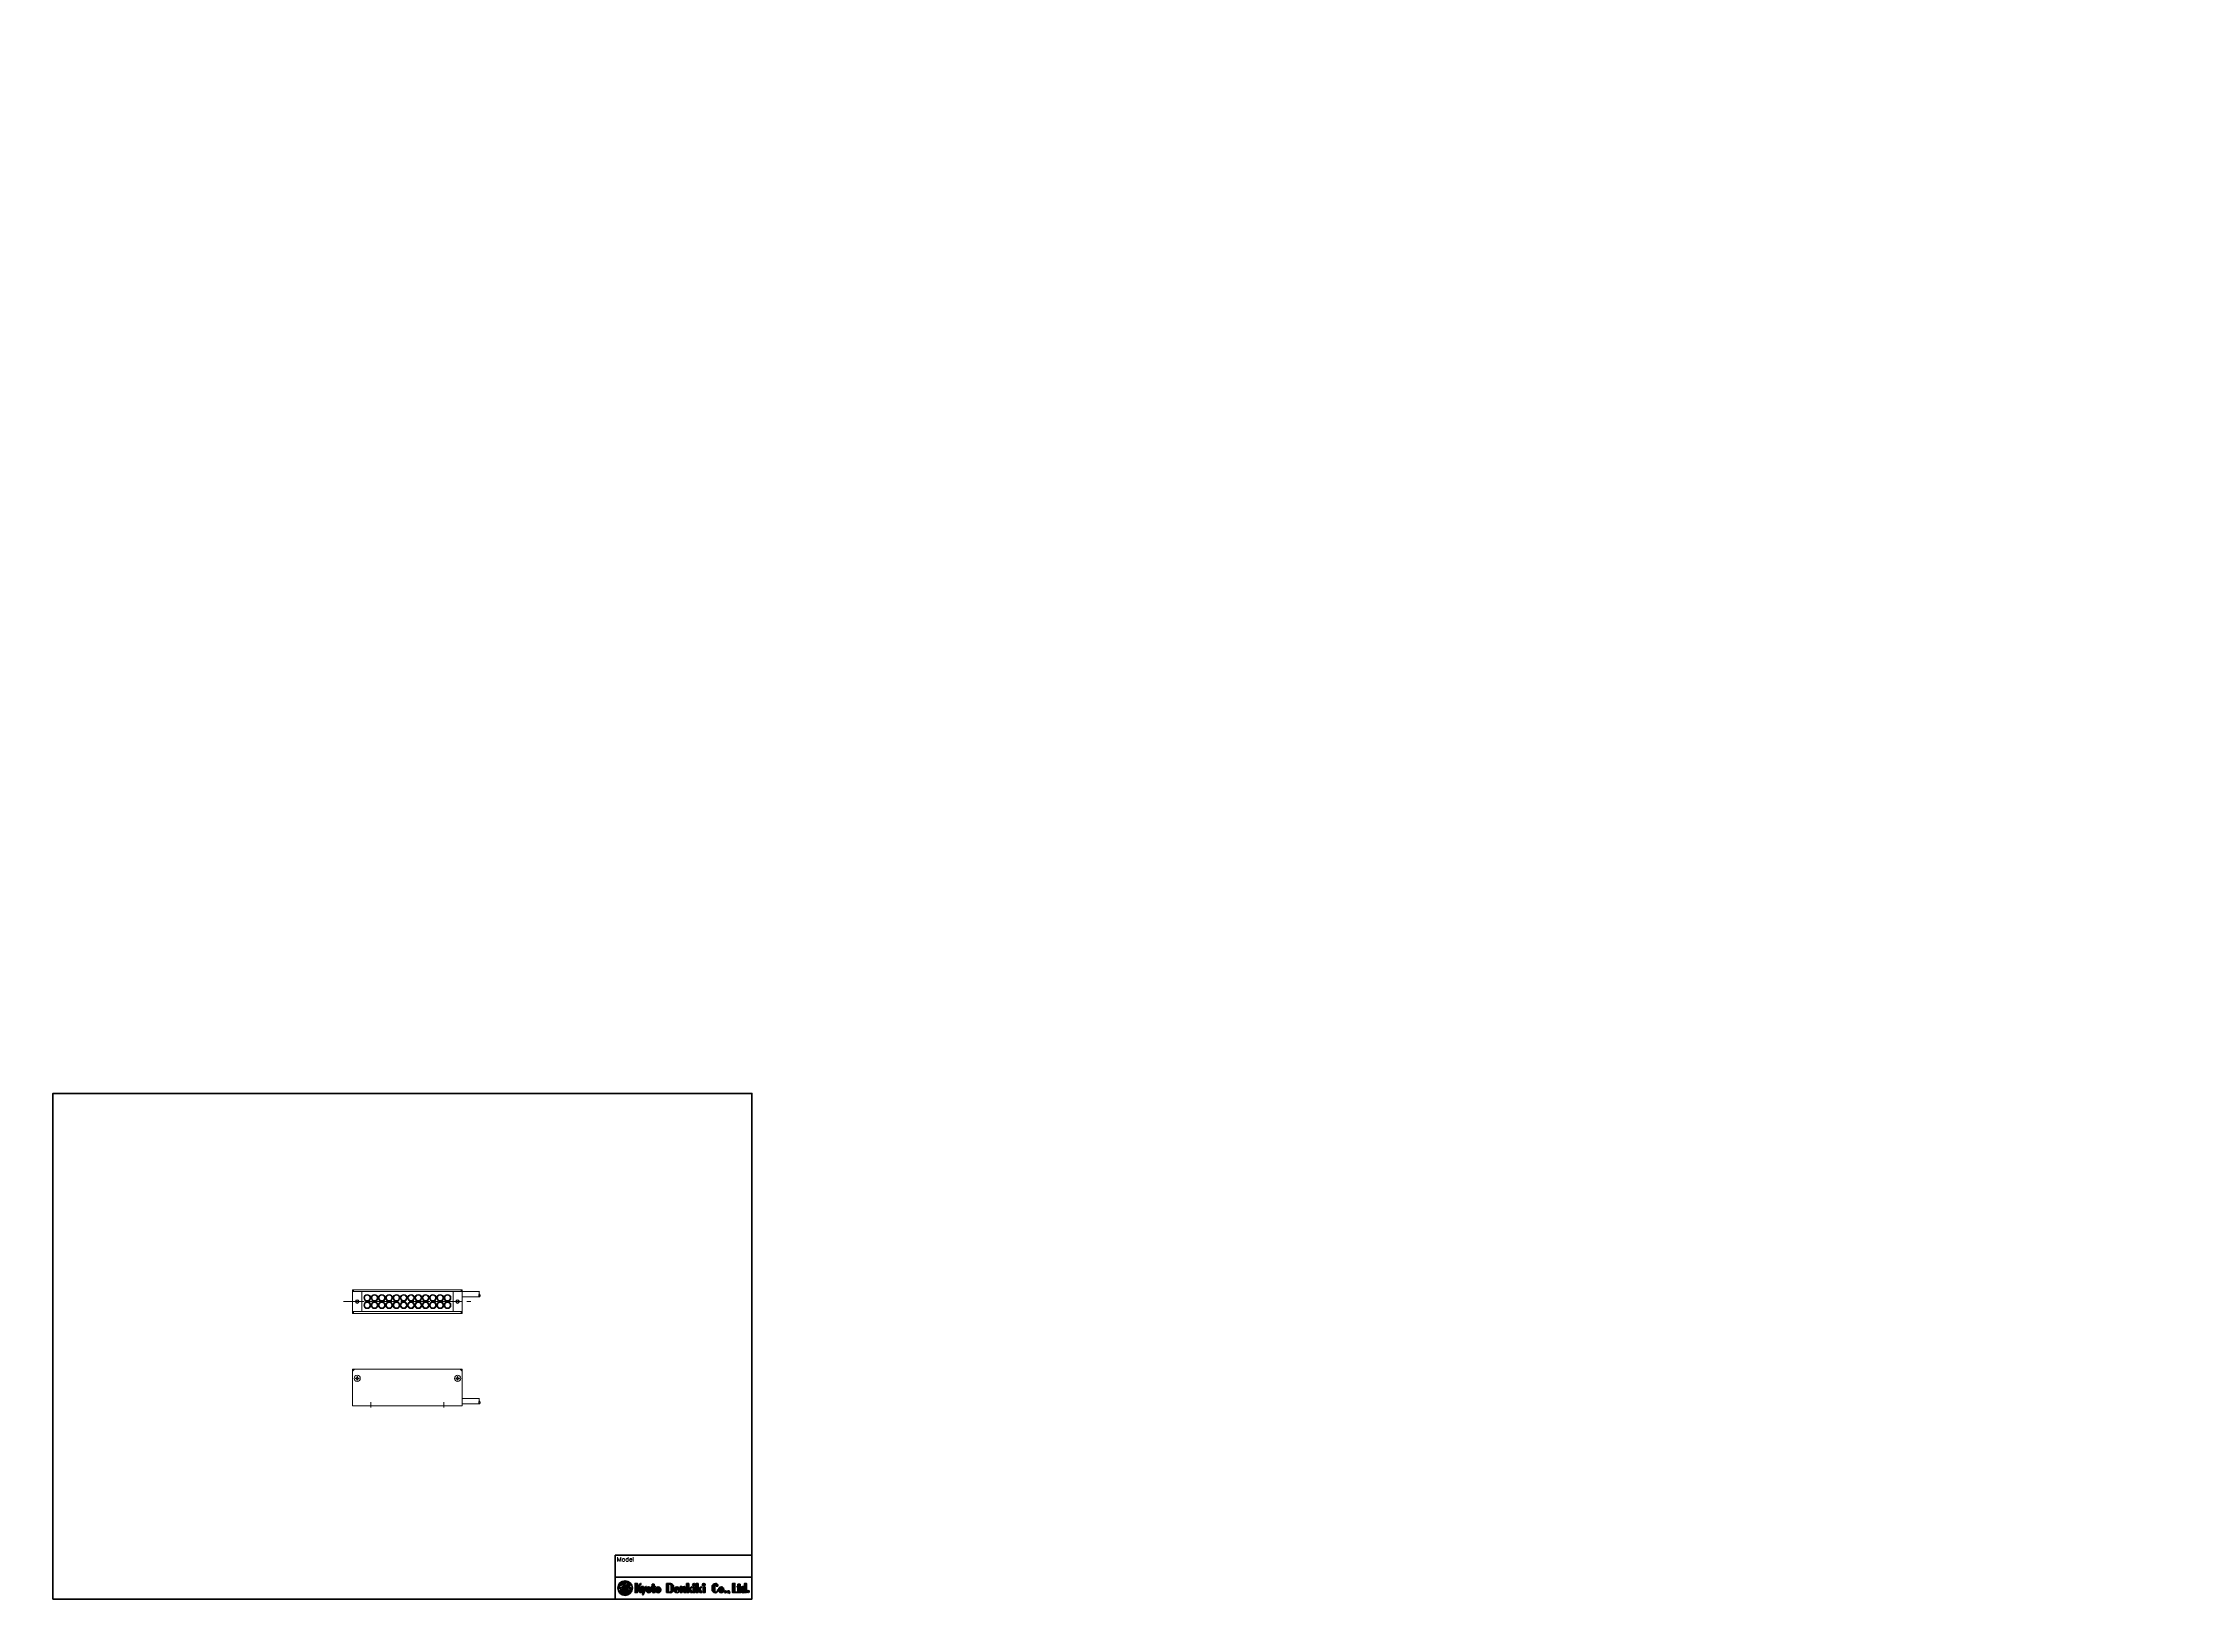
# Paper-space layout 'A3_1_3' of a CAD drawing. Header units: millimetres. Extents: x 0 to 392, y 0 to 286.
# The model-space entities are those that its viewports show. They can reach past a viewport. Long polylines and large blocks are cut down to what shows.
import ezdxf

# ---------------------------------------------------------------- set-up
doc = ezdxf.new("R2010")
doc.units = ezdxf.units.MM
doc.linetypes.add('CENTER', pattern=[2, 1.25, -0.25, 0.25, -0.25])
doc.layers.get('0').update_dxf_attribs({"lineweight": 15})
doc.layers.add('AUX', color=7, linetype='Continuous', lineweight=40)
doc.layers.add('PINOFF', color=6, linetype='Continuous', lineweight=9)
doc.layers.get('PINOFF').freeze()
doc.styles.get("Standard").update_dxf_attribs({"font": 'simplex.shx', "width": 0.8, "bigfont": 'extfont.shx'})

# ---------------------------------------------------------------- blocks, each defined once
blk = doc.blocks.new('A$C58A435ED')
h = blk.add_hatch(color=256)
edge = h.paths.add_edge_path()
edge.add_ellipse((3.8, 4.2), major_axis=(2.36, 2.72), ratio=0.381944, start_angle=36.9142, end_angle=132.4984, ccw=False)
edge.add_arc((4.7, 6.4), 0.75, 47.7163, 192.9195, ccw=False)
edge.add_ellipse((3.8, 4.2), major_axis=(2.36, 2.72), ratio=0.381944, start_angle=355.1193, end_angle=374.4019, ccw=False)
edge.add_ellipse((4.2, 3.8), major_axis=(2.36, 2.72), ratio=0.381944, start_angle=320.8704, end_angle=364.8807, ccw=False)
edge.add_arc((4, -35.9), 40.1, 84.2752, 86.8987, ccw=False)
edge.add_arc((4, 4), 4, 0, 180)
edge.add_arc((4, -35.9), 40.1, 92.8389, 95.7248, ccw=False)
h = blk.add_hatch(color=256)
edge = h.paths.add_edge_path()
edge.add_arc((4, 4), 4, 180, 360)
edge.add_arc((4, 43.9), 40.1, 272.8389, 275.7248, ccw=False)
edge.add_ellipse((4.2, 3.8), major_axis=(2.36, 2.72), ratio=0.381944, start_angle=175.1193, end_angle=312.4984, ccw=False)
edge.add_ellipse((3.8, 4.2), major_axis=(2.36, 2.72), ratio=0.381944, start_angle=140.8704, end_angle=184.8807, ccw=False)
edge.add_arc((4, 43.9), 40.1, 264.2752, 266.8987, ccw=False)
h = blk.add_hatch(color=256)
edge = h.paths.add_edge_path(flags=17)
edge.add_ellipse((4.2, 3.8), major_axis=(2.36, 2.72), ratio=0.381944, start_angle=130.1847, end_angle=175.1193)
edge.add_ellipse((3.8, 4.2), major_axis=(2.36, 2.72), ratio=0.381944, start_angle=184.8807, end_angle=296.5044)
edge.add_arc((4, 43.9), 40.1, 267.8758, 271.7647, ccw=False)
h = blk.add_hatch(color=256)
edge = h.paths.add_edge_path(flags=17)
edge.add_ellipse((3.8, 4.2), major_axis=(2.36, 2.72), ratio=0.381944, start_angle=310.1847, end_angle=355.1193)
edge.add_ellipse((4.2, 3.8), major_axis=(2.36, 2.72), ratio=0.381944, start_angle=364.8807, end_angle=376.9173)
edge.add_arc((4.6, 6.4), 0.783, -118.932, 3.6503, ccw=False)
edge.add_ellipse((4.2, 3.8), major_axis=(2.36, 2.72), ratio=0.381944, start_angle=39.809, end_angle=116.5044)
edge.add_arc((4, -35.9), 40.1, 87.8758, 91.7647, ccw=False)
blk.add_circle((4, 4), 4)
for centre, radius, start, end in [((4, -35.9), 40.1, 92.8389, 95.7248), ((4, 43.9), 40.1, 264.2752, 266.8987), ((4, 43.9), 40.1, 267.8758, 271.7647), ((4, -35.9), 40.1, 87.8758, 91.7647), ((4.7, 6.4), 0.75, 46.1932, 192.9195), ((4.6, 6.4), 0.783, 241.068, 3.6503), ((4, 43.9), 40.1, 272.8389, 275.7248), ((4, -35.9), 40.1, 84.2752, 86.8987)]:
    blk.add_arc(centre, radius, start, end)
for centre, start_param, end_param in [((3.8, 4.2), 2.009737, 4.900602), ((4.2, 3.8), 1.88285, 5.049036), ((3.8, 4.2), 1.10042, 1.907443), ((4.2, 3.8), 1.14108, 1.759009), ((3.8, 4.2), 5.024443, 6.875096), ((4.2, 3.8), 5.15133, 6.96942)]:
    blk.add_ellipse(centre, major_axis=(2.36, 2.72), ratio=0.381944, start_param=start_param, end_param=end_param)
blk = doc.blocks.new('A$C7F8063EA')
for points in [[(2.4, 4.8), (3.4, 6.2), (2.9, 6.2), (1.3, 4.1), (1.3, 6.2), (0, 6.2), (0, 1.1), (1.3, 1.1), (1.3, 3.4), (1.5, 3.7), (2.6, 1.1), (4.1, 1.1)], [(4.5, 1.1), (4.1, 0), (4.4, 0), (6.2, 4.4), (5.8, 4.4), (5.2, 2.8), (4.5, 4.4), (3.4, 4.4)], [(28.2, 6.2), (28.2, 1.1), (29.4, 1.1), (29.4, 2.6), (29.5, 2.8), (30.3, 1.1), (31.3, 1.1), (30.2, 3.3), (31.3, 4.2), (31.1, 4.4), (29.4, 3), (29.4, 6.2)], [(31.8, 4.2), (31.8, 1.1), (32.9, 1.1), (32.9, 4.2)], [(33.4, 6.2), (33.4, 1.1), (34.5, 1.1), (34.5, 2.6), (34.7, 2.8), (35.5, 1.1), (36.5, 1.1), (35.4, 3.3), (36.5, 4.2), (36.3, 4.4), (34.5, 3), (34.5, 6.2)], [(37.2, 4.2), (37.2, 1.1), (38.3, 1.1), (38.3, 4.2)], [(53.4, 6.2), (53.4, 1.1), (54.7, 1.1), (56.3, 1.1), (56.3, 1.4), (54.7, 1.4), (54.7, 6.2)]]:
    blk.add_hatch(color=256).paths.add_polyline_path(points)
h = blk.add_hatch(color=256)
h.paths.add_polyline_path([(6, 2.5, 0.993056), (8.9, 2.5), (8.9, 2.9, 1.006911), (6, 2.9)])
h.paths.add_polyline_path([(7.1, 3.9, -1.045169), (7.8, 3.9), (7.8, 1.6, -1.045169), (7.1, 1.6)], flags=16)
h = blk.add_hatch(color=256)
edge = h.paths.add_edge_path()
edge.add_line((9.4, 4.2), (9.4, 1.8))
edge.add_ellipse((10, 1.8), major_axis=(0, 0.709), ratio=0.902288, start_angle=90, end_angle=180)
edge.add_line((10, 1.1), (11, 1.1))
edge.add_line((11, 1.1), (11, 1.4))
edge.add_ellipse((11, 1.9), major_axis=(0, -0.528), ratio=0.918034, start_angle=270, end_angle=360, ccw=False)
edge.add_line((10.5, 1.9), (10.5, 4.2))
edge.add_line((10.5, 4.2), (10.9, 4.2))
edge.add_line((10.9, 4.2), (10.9, 4.6))
edge.add_line((10.9, 4.6), (10.5, 4.6))
edge.add_line((10.5, 4.6), (10.5, 5.8))
edge.add_line((10.5, 5.8), (9.4, 5.8))
edge.add_line((9.4, 5.8), (9.4, 4.6))
edge.add_line((9.4, 4.6), (9.1, 4.6))
edge.add_line((9.1, 4.6), (9.1, 4.2))
edge.add_line((9.1, 4.2), (9.4, 4.2))
h = blk.add_hatch(color=256)
h.paths.add_polyline_path([(12.7, 4.4), (12.6, 4.4, 0.412198), (11.2, 2.9), (11.2, 2.5, 0.993056), (14.1, 2.5), (14.1, 2.9, 0.416232)])
h.paths.add_polyline_path([(12.3, 3.9, -1.045169), (13, 3.9), (13, 1.6, -1.045169), (12.3, 1.6)], flags=16)
h = blk.add_hatch(color=256)
edge = h.paths.add_edge_path()
edge.add_line((17.2, 1.1), (19.3, 1.1))
edge.add_ellipse((19.3, 3), major_axis=(0, -1.92), ratio=0.930559, start_angle=0, end_angle=90)
edge.add_line((21.1, 3), (21.1, 4.2))
edge.add_ellipse((19.3, 4.2), major_axis=(0, 1.92), ratio=0.930559, start_angle=270, end_angle=360)
edge.add_line((19.3, 6.2), (17.2, 6.2))
edge.add_line((17.2, 6.2), (17.2, 1.1))
edge = h.paths.add_edge_path(flags=16)
edge.add_line((18.3, 5.8), (19.1, 5.8))
edge.add_ellipse((19.1, 5.1), major_axis=(0, 0.7), ratio=0.929746, start_angle=270, end_angle=359.8389, ccw=False)
edge.add_line((19.8, 5.1), (19.8, 2.1))
edge.add_ellipse((19.1, 2.1), major_axis=(0, -0.7), ratio=0.929746, start_angle=0.1611, end_angle=90, ccw=False)
edge.add_line((19.1, 1.4), (18.3, 1.4))
edge.add_line((18.3, 1.4), (18.3, 5.8))
h = blk.add_hatch(color=256)
edge = h.paths.add_edge_path()
edge.add_line((22.9, 4.4), (22.9, 4.4))
edge.add_arc((22.9, 2.9), 1.46, 90.3946, 180)
edge.add_line((21.4, 2.9), (21.4, 2.5))
edge.add_arc((22.9, 2.5), 1.46, 180.2595, 269.3397)
edge.add_line((22.9, 1.1), (22.9, 1.1))
edge.add_arc((22.9, 2.5), 1.46, 270.6603, 354.2194)
edge.add_line((24.3, 2.4), (24.1, 2.4))
edge.add_ellipse((22.9, 2.4), major_axis=(-1.2, 0), ratio=0.941657, start_angle=90.1774, end_angle=180, ccw=False)
edge.add_arc((22.9, 1.6), 0.325, 180, 276.5641, ccw=False)
edge.add_line((22.5, 1.6), (22.5, 2.7))
edge.add_line((22.5, 2.7), (24.3, 2.7))
edge.add_line((24.3, 2.7), (24.3, 2.9))
edge.add_arc((22.9, 2.9), 1.46, 359.2107, 449.6054)
h.paths.add_polyline_path([(22.5, 3.1), (22.5, 3.9, -1.045169), (23.2, 3.9), (23.2, 3.1)], flags=16)
h = blk.add_hatch(color=256)
edge = h.paths.add_edge_path()
edge.add_line((24.7, 4.4), (24.7, 1.1))
edge.add_line((24.7, 1.1), (25.8, 1.1))
edge.add_line((25.8, 1.1), (25.8, 3.7))
edge.add_ellipse((26.2, 3.7), major_axis=(0.377, 0.217), ratio=0.907884, start_angle=60.0645, end_angle=150.0645, ccw=False)
edge.add_ellipse((26.2, 3.7), major_axis=(0, 0.404), ratio=0.965673, start_angle=270, end_angle=360, ccw=False)
edge.add_line((26.6, 3.7), (26.6, 1.1))
edge.add_line((26.6, 1.1), (27.7, 1.1))
edge.add_line((27.7, 1.1), (27.7, 3.4))
edge.add_ellipse((26.8, 3.4), major_axis=(0, 1.05), ratio=0.925613, start_angle=270, end_angle=360)
edge.add_ellipse((26.8, 4), major_axis=(-0.975, 0), ratio=0.402759, start_angle=270, end_angle=360)
edge.add_line((25.8, 4), (25.8, 4.2))
edge.add_line((25.8, 4.2), (25.6, 4.4))
edge.add_line((25.6, 4.4), (24.7, 4.4))
h = blk.add_hatch(color=256)
edge = h.paths.add_edge_path()
edge.add_ellipse((32.3, 5.5), major_axis=(-0.803, 0), ratio=0.880683, start_angle=0, end_angle=360)
h = blk.add_hatch(color=256)
edge = h.paths.add_edge_path()
edge.add_ellipse((37.6, 5.5), major_axis=(-0.803, 0), ratio=0.880683, start_angle=0, end_angle=360)
h = blk.add_hatch(color=256)
edge = h.paths.add_edge_path()
edge.add_arc((44, 5.4), 0.402, 0, 180, ccw=False)
edge.add_line((44.4, 5.4), (44.4, 4.6))
edge.add_line((44.4, 4.6), (45.4, 4.6))
edge.add_ellipse((44, 4.6), major_axis=(0, 1.59), ratio=0.861671, start_angle=270, end_angle=360)
edge.add_ellipse((44, 4.4), major_axis=(-1.84, 0), ratio=0.958258, start_angle=270, end_angle=360)
edge.add_line((42.2, 4.4), (42.2, 2.8))
edge.add_ellipse((44, 2.8), major_axis=(-1.84, 0), ratio=0.958258, start_angle=0, end_angle=90)
edge.add_ellipse((44, 2.6), major_axis=(0, -1.59), ratio=0.859541, start_angle=0, end_angle=90)
edge.add_line((45.4, 2.6), (45.1, 2.6))
edge.add_line((45.1, 2.6), (45.1, 2.1))
edge.add_ellipse((44.5, 2.1), major_axis=(0, -0.689), ratio=0.905354, start_angle=0, end_angle=90, ccw=False)
edge.add_line((44.5, 1.4), (44.1, 1.4))
edge.add_ellipse((44.1, 1.9), major_axis=(0, 0.516), ratio=0.975773, start_angle=90, end_angle=180, ccw=False)
edge.add_line((43.6, 1.9), (43.6, 5.4))
h = blk.add_hatch(color=256)
h.paths.add_polyline_path([(45.7, 2.5, 0.409357), (47.2, 1.1), (47.2, 1.1, 0.409404), (48.7, 2.5), (48.7, 2.9, 1.006911), (45.7, 2.9)])
h.paths.add_polyline_path([(46.9, 3.9, -1), (47.5, 3.9), (47.5, 1.6, -1), (46.9, 1.6)], flags=16)
h = blk.add_hatch(color=256)
edge = h.paths.add_edge_path()
edge.add_ellipse((49.5, 1.6), major_axis=(-0.65, 0), ratio=0.820872, start_angle=0, end_angle=360)
h = blk.add_hatch(color=256)
edge = h.paths.add_edge_path()
edge.add_ellipse((51.1, 1.6), major_axis=(-0.65, 0), ratio=0.820872, start_angle=178.569, end_angle=477.5428)
edge.add_ellipse((51.3, 1.1), major_axis=(0, -0.409), ratio=0.251102, start_angle=0, end_angle=84.6433, ccw=False)
edge.add_ellipse((51.3, 1.4), major_axis=(0, -0.72), ratio=0.731271, start_angle=0, end_angle=90)
edge.add_ellipse((51.7, 1.4), major_axis=(0, 0.202), ratio=0.432391, start_angle=270, end_angle=339.5604)
edge.add_ellipse((51.7, 1.4), major_axis=(0, 0.202), ratio=0.432391, start_angle=339.5604, end_angle=340.2548, ccw=False)
h = blk.add_hatch(color=256)
edge = h.paths.add_edge_path()
edge.add_line((56, 4.2), (56.3, 4.2))
edge.add_line((56.3, 4.2), (56.3, 1.8))
edge.add_ellipse((57, 1.8), major_axis=(0, 0.709), ratio=0.902288, start_angle=90, end_angle=180)
edge.add_line((57, 1.1), (58, 1.1))
edge.add_line((58, 1.1), (58, 1.4))
edge.add_ellipse((58, 1.9), major_axis=(0, -0.528), ratio=0.918034, start_angle=270, end_angle=360, ccw=False)
edge.add_line((57.5, 1.9), (57.5, 4.2))
edge.add_line((57.5, 4.2), (57.8, 4.2))
edge.add_line((57.8, 4.2), (57.8, 4.6))
edge.add_line((57.8, 4.6), (57.5, 4.6))
edge.add_line((57.5, 4.6), (57.5, 5.8))
edge.add_line((57.5, 5.8), (56.3, 5.8))
edge.add_line((56.3, 5.8), (56.3, 4.6))
edge.add_line((56.3, 4.6), (56, 4.6))
edge.add_line((56, 4.6), (56, 4.2))
h = blk.add_hatch(color=256)
edge = h.paths.add_edge_path()
edge.add_line((61, 6.2), (60, 6.2))
edge.add_line((60, 6.2), (60, 4))
edge.add_ellipse((59.4, 3.2), major_axis=(0, -1.25), ratio=0.700546, start_angle=140.5626, end_angle=180)
edge.add_line((59.4, 4.4), (59, 4.4))
edge.add_ellipse((59, 3.2), major_axis=(0, -1.25), ratio=0.700546, start_angle=180, end_angle=270)
edge.add_line((58.1, 3.2), (58.1, 2.3))
edge.add_ellipse((59, 2.3), major_axis=(0, 1.25), ratio=0.700546, start_angle=90, end_angle=180)
edge.add_line((59, 1.1), (59.4, 1.1))
edge.add_ellipse((59.4, 2.3), major_axis=(0, 1.25), ratio=0.700546, start_angle=180, end_angle=219.4374)
edge.add_line((60, 1.5), (60, 1.1))
edge.add_line((60, 1.1), (61, 1.1))
edge.add_line((61, 1.1), (61, 6.2))
h.paths.add_polyline_path([(60, 1.7, -1), (59.2, 1.7), (59.2, 3.8, -1), (60, 3.8)], flags=16)
h = blk.add_hatch(color=256)
edge = h.paths.add_edge_path()
edge.add_ellipse((62, 1.7), major_axis=(-0.582, 0), ratio=0.959913, start_angle=0, end_angle=360)
for p, q in [((0, 6.2), (1.3, 6.2)), ((0, 1.1), (1.3, 1.1)), ((2.9, 6.2), (1.3, 4.1)), ((1.5, 3.7), (1.3, 3.4)), ((2.6, 1.1), (1.5, 3.7)), ((3.4, 6.2), (2.4, 4.8)), ((4.1, 1.1), (2.4, 4.8)), ((4.1, 1.1), (2.6, 1.1)), ((2.9, 6.2), (3.4, 6.2)), ((3.4, 4.4), (4.5, 1.1)), ((3.4, 4.4), (4.5, 4.4)), ((3.4, 4.4), (4.5, 4.4)), ((4.1, 0), (4.5, 1.1)), ((4.1, 0), (4.4, 0)), ((4.4, 0), (6.2, 4.4)), ((4.5, 4.4), (5.2, 2.8)), ((5.2, 2.8), (5.8, 4.4)), ((5.8, 4.4), (6.2, 4.4)), ((6, 2.9), (6, 2.5)), ((8.9, 2.9), (8.9, 2.5)), ((9.1, 4.6), (9.1, 4.2)), ((9.1, 4.6), (9.1, 4.2)), ((9.1, 4.2), (9.4, 4.2)), ((9.1, 4.2), (9.4, 4.2)), ((9.4, 5.8), (10.5, 5.8)), ((9.4, 5.8), (9.4, 4.6)), ((9.4, 4.2), (9.4, 1.8)), ((10, 1.1), (11, 1.1)), ((11, 1.1), (10, 1.1)), ((10.5, 5.8), (10.5, 4.6)), ((10.5, 4.2), (10.9, 4.2)), ((10.5, 4.2), (10.9, 4.2)), ((10.5, 4.2), (10.5, 1.9)), ((11, 1.4), (11, 1.1)), ((11, 1.4), (11, 1.1)), ((11, 1.1), (11, 1.1)), ((11.2, 2.9), (11.2, 2.5)), ((12.6, 4.4), (12.7, 4.4)), ((12.7, 1.1), (12.7, 1.1)), ((14.1, 2.9), (14.1, 2.5)), ((17.2, 6.2), (19.3, 6.2)), ((17.2, 1.1), (17.2, 6.2)), ((17.2, 1.1), (17.2, 6.2)), ((17.2, 6.2), (19.3, 6.2)), ((17.2, 1.1), (19.3, 1.1)), ((17.2, 1.1), (19.3, 1.1)), ((18.3, 5.8), (18.3, 1.4)), ((18.3, 1.4), (18.3, 5.8)), ((18.3, 5.8), (19.1, 5.8)), ((18.3, 1.4), (19.1, 1.4)), ((19.8, 5.1), (19.8, 2.1)), ((21.1, 4.2), (21.1, 3)), ((21.4, 2.9), (21.4, 2.5)), ((22.5, 3.1), (23.2, 3.1)), ((22.5, 2.7), (24.3, 2.7)), ((22.9, 4.4), (22.9, 4.4)), ((22.9, 1.1), (22.9, 1.1)), ((22.9, 1.1), (22.9, 1.1)), ((24.1, 2.4), (24.3, 2.4)), ((24.3, 2.9), (24.3, 2.7)), ((24.7, 4.4), (25.6, 4.4)), ((24.7, 1.1), (24.7, 4.4)), ((24.7, 4.4), (25.6, 4.4)), ((24.7, 4.4), (25.6, 4.4)), ((24.7, 1.1), (24.7, 4.4)), ((24.7, 4.4), (25.6, 4.4)), ((24.7, 1.1), (25.8, 1.1)), ((24.7, 1.1), (25.8, 1.1)), ((25.8, 4.2), (25.6, 4.4)), ((25.8, 4.2), (25.6, 4.4)), ((25.8, 4), (25.8, 4.2)), ((25.8, 4), (25.8, 4.2)), ((25.8, 4.2), (25.8, 4)), ((25.8, 1.1), (25.8, 3.7)), ((25.8, 1.1), (25.8, 3.7)), ((26.6, 1.1), (26.6, 3.7)), ((26.6, 1.1), (26.6, 3.7)), ((26.6, 1.1), (27.7, 1.1)), ((26.6, 1.1), (27.7, 1.1)), ((27.7, 1.1), (27.7, 3.4)), ((27.7, 1.1), (27.7, 3.4)), ((28.2, 6.2), (29.4, 6.2)), ((28.2, 6.2), (28.2, 1.1)), ((29.4, 6.2), (28.2, 6.2)), ((28.2, 1.1), (29.4, 1.1)), ((28.2, 1.1), (29.4, 1.1)), ((29.4, 3), (29.4, 6.2)), ((31.2, 4.4), (29.4, 3)), ((29.5, 2.8), (29.4, 2.6)), ((29.4, 1.1), (29.4, 2.6)), ((30.3, 1.1), (29.5, 2.8)), ((31.3, 4.2), (30.2, 3.3)), ((31.3, 1.1), (30.2, 3.3)), ((30.3, 1.1), (31.3, 1.1)), ((31.1, 4.4), (31.3, 4.2)), ((31.8, 1.1), (32.9, 1.1)), ((33.4, 6.2), (34.5, 6.2)), ((33.4, 6.2), (33.4, 1.1)), ((34.5, 6.2), (33.4, 6.2)), ((33.4, 1.1), (34.5, 1.1)), ((33.4, 1.1), (34.5, 1.1)), ((34.5, 3), (34.5, 6.2)), ((36.3, 4.4), (34.5, 3)), ((34.7, 2.8), (34.5, 2.6)), ((34.5, 1.1), (34.5, 2.6)), ((35.5, 1.1), (34.7, 2.8)), ((36.5, 4.2), (35.4, 3.3)), ((36.5, 1.1), (35.4, 3.3)), ((35.5, 1.1), (36.5, 1.1)), ((36.3, 4.4), (36.5, 4.2)), ((37.2, 1.1), (38.3, 1.1)), ((37.5, 6.2), (37.6, 6.2)), ((37.5, 6.2), (37.5, 6.2)), ((37.5, 4.8), (37.5, 4.8)), ((42.2, 4.4), (42.2, 4.4)), ((42.2, 4.4), (42.2, 2.8)), ((43.6, 5.4), (43.6, 1.9)), ((43.6, 5.4), (43.6, 1.9)), ((44.1, 1.4), (44.5, 1.4)), ((44.1, 1.4), (44.5, 1.4)), ((44.4, 4.6), (44.4, 5.4)), ((44.4, 4.6), (44.4, 5.4)), ((45.4, 4.6), (44.4, 4.6)), ((44.4, 4.6), (45.4, 4.6)), ((45.4, 2.6), (45.1, 2.6)), ((45.1, 2.6), (45.1, 2.1)), ((45.4, 2.6), (45.1, 2.6)), ((45.1, 2.6), (45.1, 2.1)), ((45.7, 2.9), (45.7, 2.5)), ((47.2, 1.1), (47.2, 1.1)), ((48.7, 2.9), (48.7, 2.5)), ((51.8, 1.6), (51.8, 1.6)), ((53.4, 6.2), (54.7, 6.2)), ((53.4, 1.1), (56.3, 1.1)), ((54.7, 1.4), (54.7, 2)), ((56, 4.6), (56, 4.2)), ((56, 4.6), (56, 4.2)), ((56, 4.2), (56.3, 4.2)), ((56, 4.2), (56.3, 4.2)), ((56.3, 5.8), (57.5, 5.8)), ((56.3, 5.8), (56.3, 4.6)), ((56.3, 4.2), (56.3, 1.8)), ((58, 1.1), (57, 1.1)), ((57.5, 5.8), (57.5, 4.6)), ((57.5, 4.2), (57.8, 4.2)), ((57.5, 4.2), (57.8, 4.2)), ((57.5, 4.2), (57.5, 1.9)), ((58, 1.4), (58, 1.1)), ((58, 1.4), (58, 1.1)), ((58, 1.1), (58, 1.4)), ((58.1, 3.2), (58.1, 2.4)), ((58.1, 3.2), (58.1, 2.3)), ((59.4, 4.4), (59, 4.4)), ((59, 1.1), (59.4, 1.1)), ((59.2, 3.8), (59.2, 1.7)), ((59.2, 3.8), (59.2, 1.7)), ((60, 6.2), (61, 6.2)), ((60, 6.2), (61, 6.2)), ((61, 1.1), (61, 2)), ((61, 1.1), (61, 2)), ((62, 2.2), (62, 2.2)), ((62, 1.1), (62, 1.1)), ((62.6, 1.7), (62.6, 1.7))]:
    blk.add_line(p, q)
for points in [[(1.3, 3.4), (1.3, 1.1), (0, 1.1), (0, 6.2), (1.3, 6.2), (1.3, 4.1)], [(7.1, 3.9), (7.1, 1.6)], [(7.8, 1.5), (7.8, 3.9)], [(9.1, 4.2), (9.1, 4.6), (9.4, 4.6)], [(9.1, 4.2), (9.1, 4.6), (9.4, 4.6)], [(10.5, 4.6), (10.9, 4.6), (10.9, 4.2)], [(10.5, 4.6), (10.9, 4.6), (10.9, 4.2)], [(12.3, 3.9), (12.3, 1.6)], [(13, 1.5), (13, 3.9)], [(22.5, 3.9), (22.5, 3.1)], [(22.5, 2.7), (22.5, 1.6)], [(23.2, 3.1), (23.2, 3.9)], [(46.9, 3.9), (46.9, 1.6)], [(47.5, 3.9), (47.5, 1.6)], [(54.7, 1.1), (53.4, 1.1), (53.4, 6.2), (54.7, 6.2), (54.7, 1.4)], [(54.7, 1.1), (56.3, 1.1), (56.3, 1.4), (54.7, 1.4)], [(56.3, 4.2), (56, 4.2), (56, 4.6), (56.3, 4.6)], [(56.3, 4.2), (56, 4.2), (56, 4.6), (56.3, 4.6)], [(57.5, 4.6), (57.8, 4.6), (57.8, 4.2), (57.5, 4.2)], [(57.5, 4.6), (57.8, 4.6), (57.8, 4.2), (57.5, 4.2)], [(60, 4), (60, 6.2), (61, 6.2), (61, 1.1), (60, 1.1), (60, 1.5)], [(60, 4), (60, 6.2), (61, 6.2), (61, 1.1), (60, 1.1), (60, 1.5)], [(60, 1.7), (60, 3.8)], [(60, 1.7), (60, 3.8)]]:
    blk.add_lwpolyline(points)
for points in [[(31.8, 4.2), (32.9, 4.2), (32.9, 1.1), (31.8, 1.1)], [(37.2, 4.2), (38.3, 4.2), (38.3, 1.1), (37.2, 1.1)]]:
    blk.add_lwpolyline(points, close=True)
for centre, radius, start, end in [((7.5, 2.9), 1.46, 359.2107, 180), ((7.5, 2.5), 1.46, 179.5961, 359.6054), ((7.5, 3.9), 0.325, 354.9391, 180), ((7.5, 1.6), 0.325, 180, 5.0609), ((12.6, 2.9), 1.46, 359.2107, 180), ((12.6, 2.5), 1.46, 179.5961, 359.6054), ((12.6, 3.9), 0.325, 354.9391, 180), ((12.6, 1.6), 0.325, 180, 5.0609), ((22.9, 2.9), 1.46, 359.2107, 180), ((22.9, 2.5), 1.46, 179.7405, 354.2194), ((22.9, 3.9), 0.325, 354.9391, 180), ((22.9, 1.6), 0.325, 180, 273.149), ((44, 5.4), 0.402, 0, 180), ((47.2, 2.9), 1.46, 359.2107, 180), ((47.2, 2.5), 1.46, 179.5961, 359.6054), ((47.2, 3.9), 0.325, 0, 180), ((47.2, 1.6), 0.325, 180, 360), ((59.6, 3.8), 0.411, 0, 180), ((59.6, 1.7), 0.411, 180, 0)]:
    blk.add_arc(centre, radius, start, end)
for centre, major_axis, ratio, start_param, end_param in [((10, 1.8), (0, 0.709), 0.902288, 1.570796, 3.141593), ((11, 1.9), (0, -0.528), 0.918034, 4.712389, 6.283185), ((19.1, 5.1), (0, 0.7), 0.929746, 4.712389, 6.280162), ((19.3, 4.2), (0, 1.92), 0.930559, 4.712389, 6.283185), ((22.9, 2.4), (-1.2, 0), 0.941657, 1.573713, 3.141593), ((26.8, 4), (-0.975, 0), 0.402759, 4.712389, 6.283185), ((26.2, 3.7), (0, 0.404), 0.965673, 4.712389, 6.283185), ((26.8, 3.4), (0, 1.05), 0.925613, 4.712389, 6.283185), ((44, 4.4), (-1.84, 0), 0.958258, 4.712389, 6.283185), ((44.1, 1.9), (0, 0.516), 0.975773, 1.570796, 3.141593), ((44, 4.6), (0, 1.59), 0.861671, 4.712389, 6.283185), ((44, 2.6), (0, -1.59), 0.859541, 0, 1.570796), ((44.5, 2.1), (0, -0.689), 0.905354, 0, 1.570796), ((51.1, 1.6), (-0.65, 0), 0.820872, 3.11117, 8.258473), ((51.3, 1.4), (0, -0.72), 0.731271, 0, 1.570796), ((51.3, 1.1), (0, -0.409), 0.251102, 0, 1.547256), ((51.7, 1.4), (0, 0.202), 0.432391, 4.712389, 5.59034), ((57, 1.8), (0, 0.709), 0.902288, 1.570796, 3.141593), ((58, 1.9), (0, -0.528), 0.918034, 4.712389, 6.283185), ((59, 3.2), (0, -1.25), 0.700546, 3.141592, 4.712389), ((59.4, 2.3), (0, 1.25), 0.700546, 3.141592, 4.006894)]:
    blk.add_ellipse(centre, major_axis=major_axis, ratio=ratio, start_param=start_param, end_param=end_param)
at = {"extrusion": (0, 0, -1)}
for centre, major_axis, ratio, start_param, end_param in [((19.1, 2.1), (0, -0.7), 0.929746, 4.712389, 6.280162), ((19.3, 3), (0, -1.92), 0.930559, 4.712389, 6.283185), ((26.2, 3.7), (0.377, 0.217), 0.907884, 3.706835, 5.194113), ((44, 2.8), (-1.84, 0), 0.958258, 4.712389, 6.283185), ((59, 2.3), (0, 1.25), 0.700546, 3.141592, 4.712389), ((59.4, 3.2), (0, -1.25), 0.700546, 3.141592, 4.006894)]:
    blk.add_ellipse(centre, major_axis=major_axis, ratio=ratio, start_param=start_param, end_param=end_param, dxfattribs=at)
for centre, major_axis, ratio in [((32.3, 5.5), (-0.803, 0), 0.880683), ((37.6, 5.5), (-0.803, 0), 0.880683), ((49.5, 1.6), (-0.65, 0), 0.820872), ((62, 1.7), (-0.582, 0), 0.959913)]:
    blk.add_ellipse(centre, major_axis=major_axis, ratio=ratio)
blk = doc.blocks.new('A$C46C64F50')
for p, q in [((0, 0), (0, 13)), ((0, 13), (60, 13)), ((0, 13), (60, 13)), ((0, 0), (0, 13)), ((0, 12), (60, 12)), ((0, 12), (5, 12)), ((0, 1), (0, 12)), ((0.5, 13), (0.5, 12)), ((5, 12), (5, 1)), ((55, 12), (60, 12)), ((55, 1), (55, 12)), ((59.5, 12), (59.5, 13)), ((60, 13), (60, 0)), ((60, 13), (60, 0)), ((60, 12), (60, 1)), ((69.6, 12), (60, 12)), ((0, 1), (60, 1)), ((5, 1), (0, 1)), ((60, 0), (0, 0)), ((60, 0), (0, 0)), ((0.5, 1), (0.5, 0)), ((60, 1), (55, 1)), ((59.5, 1), (59.5, 0)), ((69.6, 9), (60, 9))]:
    blk.add_line(p, q)
for points in [[(69.55, 10.5), (69.5066, 10.5114), (69.4645, 10.5452), (69.425, 10.6005), (69.3893, 10.6754), (69.3585, 10.7679), (69.3335, 10.875), (69.3151, 10.9935), (69.3038, 11.1197), (69.3, 11.25), (69.3038, 11.3802), (69.3151, 11.5065), (69.3335, 11.625), (69.3585, 11.7321), (69.3893, 11.8245), (69.425, 11.8995), (69.4645, 11.9547), (69.5066, 11.9886), (69.55, 12)], [(69.55, 9), (69.5151, 9.0028), (69.4805, 9.0114), (69.4465, 9.0255), (69.4132, 9.0452), (69.381, 9.0703), (69.35, 9.1005), (69.3206, 9.1356), (69.2929, 9.1755), (69.2672, 9.2197), (69.2436, 9.2679), (69.2223, 9.3199), (69.2036, 9.375), (69.1875, 9.4331), (69.1741, 9.4935), (69.1636, 9.5559), (69.1561, 9.6197), (69.1515, 9.6846), (69.15, 9.75), (69.1515, 9.8154), (69.1561, 9.8803), (69.1636, 9.9441), (69.1741, 10.0065), (69.1875, 10.0669), (69.2036, 10.125), (69.2223, 10.1801), (69.2436, 10.2321), (69.2672, 10.2803), (69.2929, 10.3245), (69.3206, 10.3644), (69.35, 10.3995), (69.381, 10.4297), (69.4132, 10.4548), (69.4465, 10.4745), (69.4805, 10.4886), (69.5151, 10.4972), (69.55, 10.5)], [(69.55, 10.5), (69.5934, 10.4886), (69.6355, 10.4547), (69.675, 10.3995), (69.7107, 10.3245), (69.7415, 10.2321), (69.7665, 10.125), (69.7849, 10.0065), (69.7962, 9.8802), (69.8, 9.75), (69.7962, 9.6197), (69.7849, 9.4935), (69.7665, 9.375), (69.7415, 9.2679), (69.7107, 9.1754), (69.675, 9.1005), (69.6355, 9.0452), (69.5934, 9.0114), (69.55, 9)]]:
    blk.add_lwpolyline(points)
for centre, radius in [((2.5, 6.5), 1), ((2.5, 6.5), 0.8), ((8, 8.5), 1.9), ((8, 4.5), 1.9), ((8, 8.5), 1.5), ((8, 4.5), 1.5), ((12, 8.5), 1.9), ((12, 4.5), 1.9), ((12, 8.5), 1.5), ((12, 4.5), 1.5), ((16, 8.5), 1.9), ((16, 4.5), 1.9), ((16, 8.5), 1.5), ((16, 4.5), 1.5), ((20, 8.5), 1.9), ((20, 4.5), 1.9), ((20, 8.5), 1.5), ((20, 4.5), 1.5), ((24, 8.5), 1.9), ((24, 4.5), 1.9), ((24, 8.5), 1.5), ((24, 4.5), 1.5), ((28, 8.5), 1.9), ((28, 4.5), 1.9), ((28, 8.5), 1.5), ((28, 4.5), 1.5), ((32, 8.5), 1.9), ((32, 4.5), 1.9), ((32, 8.5), 1.5), ((32, 4.5), 1.5), ((36, 8.5), 1.9), ((36, 4.5), 1.9), ((36, 8.5), 1.5), ((36, 4.5), 1.5), ((40, 8.5), 1.9), ((40, 4.5), 1.9), ((40, 8.5), 1.5), ((40, 4.5), 1.5), ((44, 8.5), 1.9), ((44, 4.5), 1.9), ((44, 8.5), 1.5), ((44, 4.5), 1.5), ((48, 8.5), 1.9), ((48, 4.5), 1.9), ((48, 8.5), 1.5), ((48, 4.5), 1.5), ((52, 8.5), 1.9), ((52, 4.5), 1.9), ((52, 8.5), 1.5), ((52, 4.5), 1.5), ((57.5, 6.5), 1), ((57.5, 6.5), 0.8)]:
    blk.add_circle(centre, radius)
for centre, radius in [((2.5, 6.5), 1), ((2.5, 6.5), 0.8), ((57.5, 6.5), 1), ((57.5, 6.5), 0.8)]:
    blk.add_arc(centre, radius, 180, 0)
blk = doc.blocks.new('A$C0B006FB5')
for p, q in [((-30, 20), (30, 20)), ((-29, 20), (-30, 19)), ((-30, 0), (-30, 20)), ((-27.7935, 15.1955), (-28.0872, 15.1955)), ((-27.7935, 14.8039), (-28.0872, 14.8039)), ((-27.7935, 15.1956), (-27.6956, 15.2935)), ((-27.7935, 14.8039), (-27.6956, 14.706)), ((-27.6956, 15.2935), (-27.6956, 15.5872)), ((-27.6956, 14.706), (-27.6956, 14.4123)), ((-27.304, 15.2935), (-27.304, 15.5872)), ((-27.304, 14.706), (-27.304, 14.4123)), ((-27.206, 15.1956), (-27.3039, 15.2935)), ((-27.206, 14.8039), (-27.3039, 14.706)), ((-27.206, 15.1955), (-26.9123, 15.1955)), ((-27.206, 14.8039), (-26.9123, 14.8039)), ((29, 20), (0, 20)), ((27.2065, 15.1955), (26.9128, 15.1955)), ((27.2065, 14.8039), (26.9128, 14.8039)), ((27.2065, 15.1956), (27.3044, 15.2935)), ((27.2065, 14.8039), (27.3044, 14.706)), ((27.3044, 15.2935), (27.3044, 15.5872)), ((27.3044, 14.706), (27.3044, 14.4123)), ((27.696, 15.2935), (27.696, 15.5872)), ((27.696, 14.706), (27.696, 14.4123)), ((27.794, 15.1956), (27.6961, 15.2935)), ((27.794, 14.8039), (27.6961, 14.706)), ((27.794, 15.1955), (28.0877, 15.1955)), ((27.794, 14.8039), (28.0877, 14.8039)), ((30, 19), (29, 20)), ((30, 0), (30, 20)), ((30, 19), (30, 0)), ((30, 19), (30, 0)), ((-30, 1), (-30, 0)), ((-30, 0), (30, 0)), ((39.6, 4), (30, 4)), ((39.6, 1), (30, 1))]:
    blk.add_line(p, q)
for points in [[(-28.0872, 15.1955), (-28.1213, 15.1948), (-28.1552, 15.1925), (-28.1886, 15.1888), (-28.2211, 15.1837), (-28.2527, 15.1771), (-28.283, 15.1693), (-28.3118, 15.1601), (-28.3389, 15.1497), (-28.3641, 15.1382), (-28.3872, 15.1256), (-28.408, 15.112), (-28.4263, 15.0976), (-28.4421, 15.0825), (-28.4552, 15.0667), (-28.4654, 15.0504), (-28.4728, 15.0337), (-28.4773, 15.0168), (-28.4788, 14.9997), (-28.4773, 14.9826), (-28.4728, 14.9657), (-28.4654, 14.949), (-28.4552, 14.9327), (-28.4421, 14.9169), (-28.4263, 14.9018), (-28.408, 14.8874), (-28.3872, 14.8738), (-28.3641, 14.8612), (-28.3389, 14.8497), (-28.3118, 14.8393), (-28.283, 14.8301), (-28.2527, 14.8223), (-28.2211, 14.8157), (-28.1886, 14.8106), (-28.1552, 14.8069), (-28.1213, 14.8046), (-28.0872, 14.8039)], [(-27.304, 15.5872), (-27.3047, 15.6213), (-27.307, 15.6552), (-27.3107, 15.6886), (-27.3158, 15.7211), (-27.3224, 15.7527), (-27.3302, 15.783), (-27.3394, 15.8118), (-27.3498, 15.8389), (-27.3613, 15.8641), (-27.3739, 15.8872), (-27.3875, 15.908), (-27.4019, 15.9263), (-27.417, 15.9421), (-27.4328, 15.9552), (-27.4491, 15.9654), (-27.4658, 15.9728), (-27.4827, 15.9773), (-27.4998, 15.9788), (-27.5169, 15.9773), (-27.5338, 15.9728), (-27.5505, 15.9654), (-27.5668, 15.9552), (-27.5826, 15.9421), (-27.5977, 15.9263), (-27.6121, 15.908), (-27.6257, 15.8872), (-27.6383, 15.8641), (-27.6498, 15.8389), (-27.6602, 15.8118), (-27.6694, 15.783), (-27.6772, 15.7527), (-27.6838, 15.7211), (-27.6889, 15.6886), (-27.6926, 15.6552), (-27.6949, 15.6213), (-27.6956, 15.5872)], [(-27.6956, 14.4123), (-27.6949, 14.3782), (-27.6926, 14.3443), (-27.6889, 14.3109), (-27.6838, 14.2784), (-27.6772, 14.2468), (-27.6694, 14.2165), (-27.6602, 14.1877), (-27.6498, 14.1606), (-27.6383, 14.1354), (-27.6257, 14.1123), (-27.6121, 14.0915), (-27.5977, 14.0732), (-27.5826, 14.0574), (-27.5668, 14.0443), (-27.5505, 14.0341), (-27.5338, 14.0267), (-27.5169, 14.0222), (-27.4998, 14.0207), (-27.4827, 14.0222), (-27.4658, 14.0267), (-27.4491, 14.0341), (-27.4328, 14.0443), (-27.417, 14.0574), (-27.4019, 14.0732), (-27.3875, 14.0915), (-27.3739, 14.1123), (-27.3613, 14.1354), (-27.3498, 14.1606), (-27.3394, 14.1877), (-27.3302, 14.2165), (-27.3224, 14.2468), (-27.3158, 14.2784), (-27.3107, 14.3109), (-27.307, 14.3443), (-27.3047, 14.3782), (-27.304, 14.4123)], [(-26.9123, 14.8039), (-26.8782, 14.8046), (-26.8443, 14.8069), (-26.8109, 14.8106), (-26.7784, 14.8157), (-26.7468, 14.8223), (-26.7165, 14.8301), (-26.6877, 14.8393), (-26.6606, 14.8497), (-26.6354, 14.8612), (-26.6123, 14.8738), (-26.5915, 14.8874), (-26.5732, 14.9018), (-26.5574, 14.9169), (-26.5443, 14.9327), (-26.5341, 14.949), (-26.5267, 14.9657), (-26.5222, 14.9826), (-26.5207, 14.9997), (-26.5222, 15.0168), (-26.5267, 15.0337), (-26.5341, 15.0504), (-26.5443, 15.0667), (-26.5574, 15.0825), (-26.5732, 15.0976), (-26.5915, 15.112), (-26.6123, 15.1256), (-26.6354, 15.1382), (-26.6606, 15.1497), (-26.6877, 15.1601), (-26.7165, 15.1693), (-26.7468, 15.1771), (-26.7784, 15.1837), (-26.8109, 15.1888), (-26.8443, 15.1925), (-26.8782, 15.1948), (-26.9123, 15.1955)], [(26.9128, 15.1955), (26.8787, 15.1948), (26.8448, 15.1925), (26.8114, 15.1888), (26.7789, 15.1837), (26.7473, 15.1771), (26.717, 15.1693), (26.6882, 15.1601), (26.6611, 15.1497), (26.6359, 15.1382), (26.6128, 15.1256), (26.592, 15.112), (26.5737, 15.0976), (26.5579, 15.0825), (26.5448, 15.0667), (26.5346, 15.0504), (26.5272, 15.0337), (26.5227, 15.0168), (26.5212, 14.9997), (26.5227, 14.9826), (26.5272, 14.9657), (26.5346, 14.949), (26.5448, 14.9327), (26.5579, 14.9169), (26.5737, 14.9018), (26.592, 14.8874), (26.6128, 14.8738), (26.6359, 14.8612), (26.6611, 14.8497), (26.6882, 14.8393), (26.717, 14.8301), (26.7473, 14.8223), (26.7789, 14.8157), (26.8114, 14.8106), (26.8448, 14.8069), (26.8787, 14.8046), (26.9128, 14.8039)], [(27.696, 15.5872), (27.6953, 15.6213), (27.693, 15.6552), (27.6893, 15.6886), (27.6842, 15.7211), (27.6776, 15.7527), (27.6698, 15.783), (27.6606, 15.8118), (27.6502, 15.8389), (27.6387, 15.8641), (27.6261, 15.8872), (27.6125, 15.908), (27.5981, 15.9263), (27.583, 15.9421), (27.5672, 15.9552), (27.5509, 15.9654), (27.5342, 15.9728), (27.5173, 15.9773), (27.5002, 15.9788), (27.4831, 15.9773), (27.4662, 15.9728), (27.4495, 15.9654), (27.4332, 15.9552), (27.4174, 15.9421), (27.4023, 15.9263), (27.3879, 15.908), (27.3743, 15.8872), (27.3617, 15.8641), (27.3502, 15.8389), (27.3398, 15.8118), (27.3306, 15.783), (27.3228, 15.7527), (27.3162, 15.7211), (27.3111, 15.6886), (27.3074, 15.6552), (27.3051, 15.6213), (27.3044, 15.5872)], [(27.3044, 14.4123), (27.3051, 14.3782), (27.3074, 14.3443), (27.3111, 14.3109), (27.3162, 14.2784), (27.3228, 14.2468), (27.3306, 14.2165), (27.3398, 14.1877), (27.3502, 14.1606), (27.3617, 14.1354), (27.3743, 14.1123), (27.3879, 14.0915), (27.4023, 14.0732), (27.4174, 14.0574), (27.4332, 14.0443), (27.4495, 14.0341), (27.4662, 14.0267), (27.4831, 14.0222), (27.5002, 14.0207), (27.5173, 14.0222), (27.5342, 14.0267), (27.5509, 14.0341), (27.5672, 14.0443), (27.583, 14.0574), (27.5981, 14.0732), (27.6125, 14.0915), (27.6261, 14.1123), (27.6387, 14.1354), (27.6502, 14.1606), (27.6606, 14.1877), (27.6698, 14.2165), (27.6776, 14.2468), (27.6842, 14.2784), (27.6893, 14.3109), (27.693, 14.3443), (27.6953, 14.3782), (27.696, 14.4123)], [(28.0877, 14.8039), (28.1218, 14.8046), (28.1557, 14.8069), (28.1891, 14.8106), (28.2216, 14.8157), (28.2532, 14.8223), (28.2835, 14.8301), (28.3123, 14.8393), (28.3394, 14.8497), (28.3646, 14.8612), (28.3877, 14.8738), (28.4085, 14.8874), (28.4268, 14.9018), (28.4426, 14.9169), (28.4557, 14.9327), (28.4659, 14.949), (28.4733, 14.9657), (28.4778, 14.9826), (28.4793, 14.9997), (28.4778, 15.0168), (28.4733, 15.0337), (28.4659, 15.0504), (28.4557, 15.0667), (28.4426, 15.0825), (28.4268, 15.0976), (28.4085, 15.112), (28.3877, 15.1256), (28.3646, 15.1382), (28.3394, 15.1497), (28.3123, 15.1601), (28.2835, 15.1693), (28.2532, 15.1771), (28.2216, 15.1837), (28.1891, 15.1888), (28.1557, 15.1925), (28.1218, 15.1948), (28.0877, 15.1955)], [(39.55, 1), (39.5151, 1.0028), (39.4805, 1.0114), (39.4465, 1.0255), (39.4132, 1.0452), (39.381, 1.0703), (39.35, 1.1005), (39.3206, 1.1356), (39.2929, 1.1755), (39.2672, 1.2197), (39.2436, 1.2679), (39.2223, 1.3199), (39.2036, 1.375), (39.1875, 1.4331), (39.1741, 1.4935), (39.1636, 1.5559), (39.1561, 1.6197), (39.1515, 1.6846), (39.15, 1.75), (39.1515, 1.8154), (39.1561, 1.8803), (39.1636, 1.9441), (39.1741, 2.0065), (39.1875, 2.0669), (39.2036, 2.125), (39.2223, 2.1801), (39.2436, 2.2321), (39.2672, 2.2803), (39.2929, 2.3245), (39.3206, 2.3644), (39.35, 2.3995), (39.381, 2.4297), (39.4132, 2.4548), (39.4465, 2.4745), (39.4805, 2.4886), (39.5151, 2.4972), (39.55, 2.5)], [(39.55, 2.5), (39.5066, 2.5114), (39.4645, 2.5452), (39.425, 2.6005), (39.3893, 2.6754), (39.3585, 2.7679), (39.3335, 2.875), (39.3151, 2.9935), (39.3038, 3.1197), (39.3, 3.25), (39.3038, 3.3802), (39.3151, 3.5065), (39.3335, 3.625), (39.3585, 3.7321), (39.3893, 3.8245), (39.425, 3.8995), (39.4645, 3.9547), (39.5066, 3.9886), (39.55, 4)], [(39.55, 2.5), (39.5934, 2.4886), (39.6355, 2.4547), (39.675, 2.3995), (39.7107, 2.3245), (39.7415, 2.2321), (39.7665, 2.125), (39.7849, 2.0065), (39.7962, 1.8802), (39.8, 1.75), (39.7962, 1.6197), (39.7849, 1.4935), (39.7665, 1.375), (39.7415, 1.2679), (39.7107, 1.1754), (39.675, 1.1005), (39.6355, 1.0452), (39.5934, 1.0114), (39.55, 1)]]:
    blk.add_lwpolyline(points)
for centre in [(-27.4997, 14.9997), (27.5003, 14.9997)]:
    blk.add_circle(centre, 1.7)

msp = doc.modelspace()

# ---------------------------------------------------------------- linework, layer by layer
at = {"color": 2, "linetype": 'CENTER'}
msp.add_line((163.206, 166.977), (233.206, 166.977), dxfattribs=at)
for p, q in [((178.206, 111.888), (178.206, 108.888)), ((218.206, 111.888), (218.206, 108.888))]:
    msp.add_line(p, q)
at = {"layer": 'AUX', "lineweight": 70}
for p, q in [((312, 28), (312, 16)), ((312, 28), (312, 16)), ((312, 28), (312, 16)), ((312, 28), (387, 28)), ((312, 16), (312, 4)), ((312, 16), (312, 4)), ((312, 16), (312, 4)), ((312, 16), (387, 16))]:
    msp.add_line(p, q, dxfattribs=at)
msp.add_lwpolyline([(4, 4), (387, 4), (387, 281), (4, 281)], close=True, dxfattribs=at)

# ---------------------------------------------------------------- block references
for name, p in [('A$C46C64F50', (168.206, 160.477)), ('A$C0B006FB5', (198.206, 109.888))]:
    msp.add_blockref(name, p)
at = {"layer": 'AUX'}
for name, p in [('A$C58A435ED', (313.5, 6)), ('A$C7F8063EA', (323, 6.389))]:
    msp.add_blockref(name, p, dxfattribs=at)

# ---------------------------------------------------------------- texts
at = {"layer": 'AUX', "lineweight": 20}
msp.add_text('Model', height=2.5, dxfattribs=at).set_placement((313, 24.5))

psp = doc.layouts.new('A3_1_3')

# ---------------------------------------------------------------- viewports
at = {"layer": 'PINOFF', "color": 7, "lineweight": 0}
psp.add_viewport(center=(195.5, 142.5), size=(392, 286), view_center_point=(586.5, 427.5), view_height=857.99999, dxfattribs=at)

doc.saveas('drawing.dxf')
